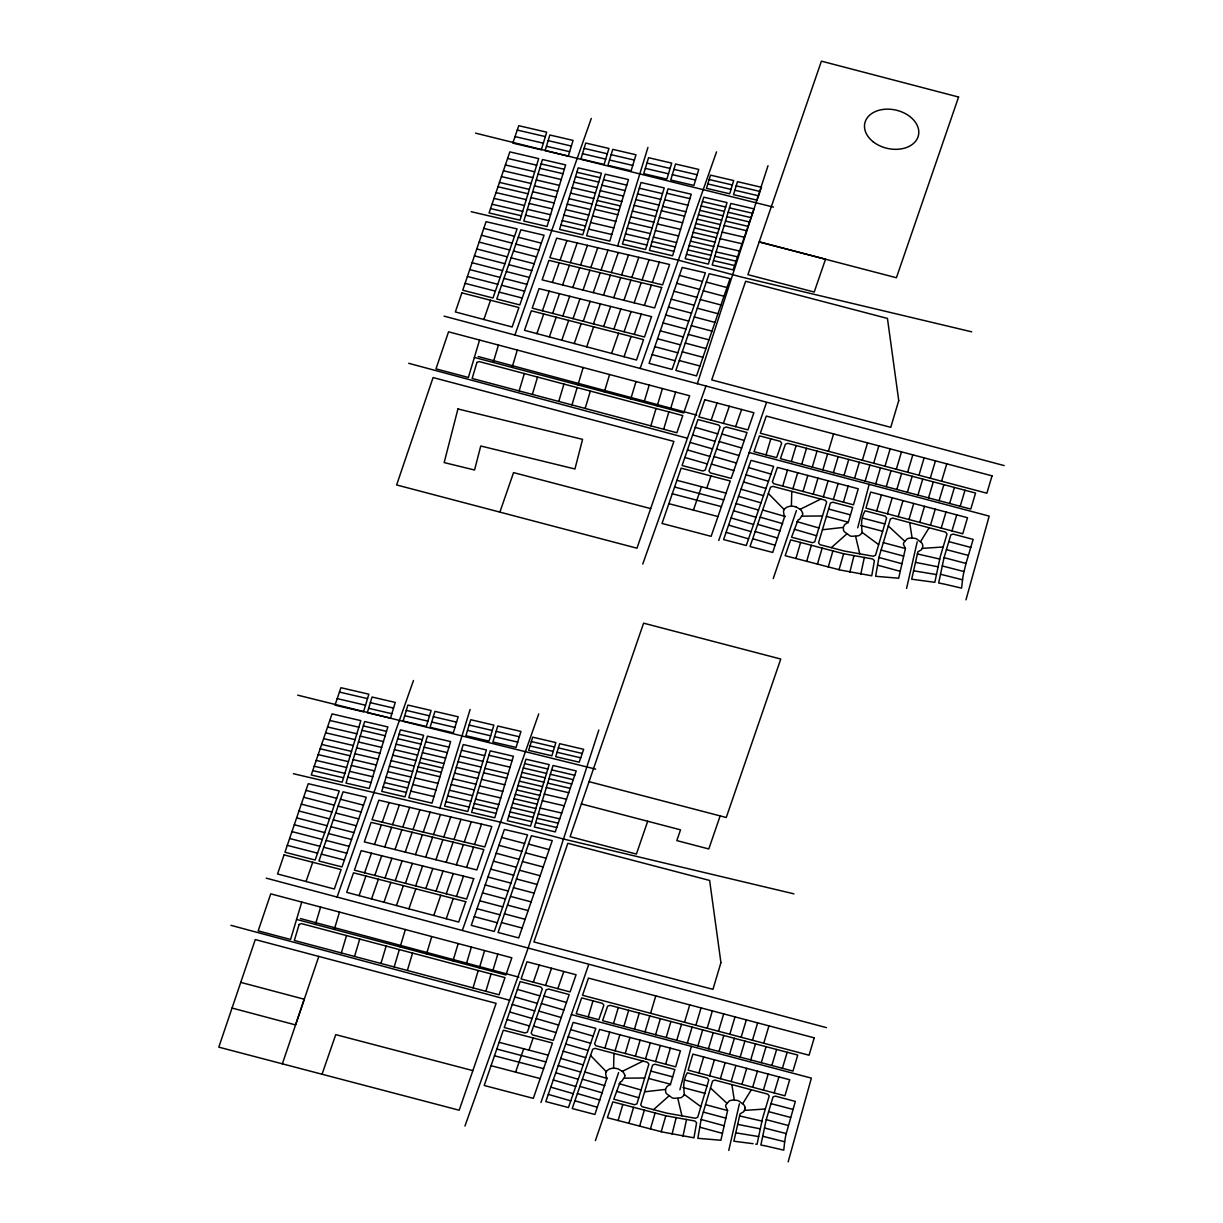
<?xml version="1.0" encoding="UTF-8"?>
<svg xmlns="http://www.w3.org/2000/svg" width="1223" height="1223" viewBox="0 0 1223 1223"><rect width="100%" height="100%" fill="white"/><g stroke="black" fill="none" stroke-linecap="round" stroke-linejoin="round"><path stroke-width="1.5" d="M624.724 1075.2A10.594 7.552 13 0 1 624.861 1076.607L621.773 1081.239A9.188 6.558 13 0 1 620.244 1081.912L613.763 1099.232L634.645 1104.736L636.923 1103.865L648.863 1064.071L647.349 1062.237L595.081 1048.386L592.727 1049.196L572.226 1108.542L594.898 1114.474L606.99 1078.075A9.111 6.497 13 0 1 606.165 1076.714L605.675 1073.442A9.295 6.635 13 0 1 606.088 1072.128L606.302 1071.715A9.799 6.986 13 0 1 607.189 1070.568L608.412 1069.621A9.264 6.604 13 0 1 609.36 1069.116A10.258 7.307 13 0 1 610.43 1068.703A9.035 6.451 13 0 1 612.173 1068.336L613.594 1068.229L613.946 1053.385M802.533 513.186A10.594 7.552 13 0 1 802.67 514.593L799.582 519.225A9.188 6.558 13 0 1 798.053 519.897L791.571 537.218L812.454 542.706L814.732 541.85L826.672 502.057L825.158 500.222L772.89 486.372L770.536 487.182L750.035 546.513L772.707 552.444L784.799 516.06A9.111 6.497 13 0 1 783.974 514.7L783.484 511.428A9.295 6.635 13 0 1 783.897 510.113L784.188 509.594A9.799 6.986 13 0 1 785.013 508.554L786.221 507.606A9.264 6.604 13 0 1 787.169 507.086A10.258 7.307 13 0 1 788.239 506.689A9.035 6.451 13 0 1 789.982 506.307L791.403 506.215L791.755 491.371M744.945 1108.634L744.241 1110.836A10.334 7.369 13 0 1 743.339 1111.967L740.083 1113.817L733.876 1141.227L753.123 1143.688M784.677 1141.808L783.76 1150.14L766.607 1146.15A62.021 44.242 13 0 0 764.696 1145.752L760.859 1145.034L766.24 1119.657L772.997 1096.955L775.29 1096.114L795.347 1101.419L785.9 1134.806A67.938 48.461 13 0 0 785.625 1136.182L785.288 1138.032A68.992 49.21 13 0 0 785.044 1139.408L784.692 1141.732L762.709 1136.274M966.017 563.436L963.709 572.777A67.938 48.461 13 0 0 963.434 574.168L963.097 576.002A68.992 49.21 13 0 0 962.868 577.394L961.568 588.125L944.431 584.12A62.021 44.242 13 0 0 942.505 583.738L938.668 583.004L944.049 557.642L950.806 534.925L953.099 534.099L973.156 539.389L966.201 562.779M665.48 1089.418L665.725 1092.261A9.356 6.681 13 0 0 666.413 1093.637L672.1 1097.826A9.341 6.665 13 0 0 673.98 1098.33L680.645 1097.795A10.243 7.307 13 0 0 682.098 1097.046L683.565 1095.686A9.142 6.512 13 0 0 684.299 1094.463C683.657 1087.064 682.755 1080.551 687.311 1072.816L707.322 1078.12L708.805 1079.94L697.706 1117.272L695.398 1118.25L666.428 1113.052L642.182 1106.708L640.699 1104.858L652.608 1065.08L654.901 1064.224L674.851 1069.514L670.326 1084.74L669.241 1085.137A9.218 6.574 13 0 0 667.834 1085.932A9.723 6.941 13 0 0 666.703 1086.941L665.48 1089.418L644.628 1091.787M843.289 527.388L843.534 530.247A9.356 6.681 13 0 0 844.222 531.623L849.909 535.812A9.341 6.665 13 0 0 851.789 536.316L858.454 535.781A10.243 7.307 13 0 0 859.907 535.017L861.389 533.656A9.142 6.512 13 0 0 862.108 532.448C861.466 525.034 860.564 518.537 865.12 510.801L885.131 516.106L886.614 517.925L875.515 555.242L873.207 556.236L844.237 551.023L819.991 544.694L818.508 542.844L830.417 503.05L832.725 502.21L852.66 507.499L848.135 522.725L847.05 523.123A9.218 6.574 13 0 0 845.643 523.918A9.723 6.941 13 0 0 844.512 524.927L843.289 527.388L822.437 529.773M962.486 579.778L940.518 574.26M755.722 1144.117L757.022 1144.331L762.449 1118.724L769.221 1095.961L767.738 1094.111L714.889 1080.108L712.581 1080.964L701.1 1119.488L697.829 1138.307L720.882 1140.249L727.593 1110.53L725.667 1106.418A9.249 6.589 13 0 1 725.774 1105.026L729.168 1101.021A9.234 6.589 13 0 1 730.758 1100.41L731.339 1100.272A10.411 7.43 13 0 1 732.531 1100.073A9.646 6.879 13 0 1 734.289 1100.012L736.965 1100.379A9.28 6.619 13 0 1 738.814 1100.945L743.92 1104.889A9.111 6.497 13 0 1 744.608 1106.28L744.883 1107.228M878.909 557.459L875.637 576.293L898.691 578.219L905.402 548.516L903.476 544.388A9.249 6.589 13 0 1 903.583 542.997L906.977 538.991A9.234 6.589 13 0 1 908.567 538.395L909.148 538.242A10.411 7.43 13 0 1 910.34 538.059A9.646 6.879 13 0 1 912.098 537.982L914.773 538.349A9.28 6.619 13 0 1 916.623 538.93L921.729 542.874A9.111 6.497 13 0 1 922.432 544.266L922.692 545.198A9.172 6.543 13 0 1 922.754 546.62L922.05 548.806A10.334 7.369 13 0 1 921.148 549.937L917.892 551.787L911.685 579.198L934.831 582.316L940.258 556.71L947.03 533.931L945.547 532.097L909.667 522.588L892.698 518.093L890.39 518.934L878.909 557.459L901.962 563.727M683 1136.167L686.516 1119.504L694.924 1121.017L696.606 1122.714L693.945 1137.818L662.407 1132.024L607.357 1117.715L612.845 1101.877L665.832 1115.773L686.516 1119.504M860.809 574.137L864.325 557.474L872.733 558.987L874.414 560.7L871.754 575.788L840.216 570.01L785.166 555.701L790.654 539.863L843.641 553.744L864.325 557.474M728.77 1150.43L739.395 1103.819M906.579 588.416L917.204 541.804M672.069 1134.134L676.166 1117.639M849.878 572.119L853.975 555.609M720.148 815.94L708.79 848.961L676.823 840.598L680.538 829.836L581.384 803.924M679.896 1089.815L691.362 1046.338M857.705 527.786L869.171 484.323M788.178 1161.85L811.369 1078.12L571.355 1014.555M965.987 599.836L989.178 516.106L749.164 452.541M661.2 1131.749L665.832 1115.773M839.009 569.719L843.641 553.744M618.119 1120.543L622.797 1104.491M628.867 1123.356L633.56 1107.304M795.928 558.514L800.606 542.477M806.691 561.342L811.369 545.29M650.422 1128.997L655.1 1112.961M828.231 566.983L832.909 550.946M639.629 1126.184L644.338 1110.148M817.438 564.155L822.146 548.133M625.243 1053.477L629.983 1037.456L680.416 1050.802L675.677 1066.853L595.998 1045.741L594.577 1043.938L599.591 1029.414L629.983 1037.456M635.394 1056.183L640.149 1040.146M803.052 491.463L807.792 475.441M813.219 494.153L817.958 478.132M666.199 1037.517L670.938 1021.495L797.748 1055.067L792.963 1071.088L602.587 1020.685L607.617 1006.162L609.971 1005.352L670.938 1021.495M665.633 1064.193L670.387 1048.142M844.008 475.502L848.747 459.466L975.557 493.052L970.787 509.074L780.412 458.656L785.426 444.148L787.78 443.338L848.747 459.466M843.442 502.164L848.196 486.127M731.155 1081.545L735.91 1065.493L789.691 1079.741L784.937 1095.793L688.136 1070.14L692.875 1054.104L735.91 1065.493M908.979 519.515L913.719 503.479L967.5 517.726L962.746 533.763L865.945 508.126L870.684 492.074L913.719 503.479M588.217 1016.879L598.811 1019.692L603.872 1005.153L602.419 1003.349L581.659 997.861L576.201 1013.699L588.217 1016.879L592.987 1000.857M766.026 454.864L776.62 457.662L781.68 443.139L780.228 441.32L759.468 435.831L754.01 451.684L766.026 454.864L770.811 438.828M604.911 1048.096L609.696 1032.09M613.533 1023.575L618.303 1007.553M782.735 486.081L853.486 504.824L858.24 488.787L777.4 467.385L772.386 481.908L773.807 483.712L782.735 486.081L787.505 470.06M615.077 1050.786L619.847 1034.78M791.342 461.56L796.112 445.539M623.913 1026.326L628.683 1010.305M792.886 488.772L797.671 472.751M801.722 464.312L806.492 448.291M634.477 1029.124L639.247 1013.103M812.286 467.094L817.056 451.073M650.59 1013.286L655.773 995.904M645.041 1031.922L649.81 1015.9M645.53 1058.858L650.3 1042.837M822.85 469.907L827.619 453.886M828.399 451.256L833.582 433.89M655.604 1034.719L660.374 1018.698M823.339 496.844L828.124 480.822M655.574 1061.518L660.344 1045.512M833.413 472.705L838.183 456.668M833.383 499.504L838.152 483.482M676.762 1040.33L681.532 1024.293M854.571 478.3L859.341 462.279M687.326 1043.127L692.096 1027.091M865.135 481.098L869.92 465.076M697.89 1045.91L702.659 1029.888M698.883 1072.999L703.653 1056.962M875.699 483.895L880.484 467.874M708.453 1048.723L713.223 1032.686M876.692 510.969L881.462 494.948M709.63 1075.843L714.4 1059.806M886.262 486.693L891.047 470.672M719.017 1051.52L723.802 1035.484M887.439 513.813L892.224 497.792M720.378 1078.686L725.163 1062.665M896.826 489.49L901.611 473.469M729.581 1054.302L734.366 1038.281M741.138 1037.257L746.32 1019.875M898.186 516.672L902.971 500.635M907.39 492.288L912.175 476.267M740.144 1057.115L744.929 1041.079M918.962 475.227L924.129 457.861M752.466 1040.238L757.633 1022.871M741.902 1084.388L746.687 1068.367M917.953 495.086L922.738 479.064M750.708 1059.913L755.493 1043.876M930.275 478.224L935.442 460.857M763.779 1043.234L768.946 1025.868M919.727 522.374L924.496 506.337M752.665 1087.232L757.434 1071.21M928.517 497.883L933.302 481.862M761.272 1062.695L766.057 1046.674M941.588 481.22L946.77 463.853M930.474 525.217L935.243 509.181M763.412 1090.09L768.182 1074.054M939.081 500.681L943.866 484.66M771.835 1065.508L776.62 1049.472M941.221 528.076L946.006 512.04M949.644 503.494L954.429 487.457M774.159 1092.934L778.944 1076.897M782.399 1068.291L787.184 1052.269M951.968 530.904L956.753 514.883M960.208 506.276L964.993 490.255M301.76 902.07L290.57 939.478L258.175 930.886L270.742 893.845L511.841 957.792L505.894 974.96L296.562 919.436M479.569 340.04L468.378 377.464L435.984 368.872L448.551 331.815L689.65 395.778L683.703 412.946L474.371 357.422M315.427 924.435L320.625 907.069M493.236 362.421L498.434 345.054M334.292 929.449L339.49 912.083M512.101 367.42L517.298 350.053M341.324 952.946L346.522 935.58M519.133 390.917L524.331 373.55M354.532 956.447L359.73 939.081M532.341 394.433L537.539 377.051M380.949 963.464L386.147 946.082M558.758 401.434L563.956 384.068M394.158 966.965L399.355 949.583M400.15 946.923L405.348 929.541M571.967 404.935L577.164 387.569M577.959 384.893L583.157 367.527M407.366 970.466L412.564 953.099M585.175 408.436L590.373 391.07M426.567 953.925L431.765 936.558M604.376 391.91L609.574 374.528M452.984 960.926L458.182 943.56M630.793 398.912L636.006 381.545M466.192 964.443L471.39 947.061M644.001 402.413L649.214 385.046M473.026 987.878L478.224 970.512M479.401 967.943L484.598 950.561M650.835 425.864L656.032 408.497M657.21 405.914L662.423 388.547M485.867 991.287L491.065 973.921M492.609 971.444L497.822 954.078M663.676 429.273L668.874 411.891M670.418 409.415L675.631 392.048M684.544 1022.275L689.741 1004.909M862.353 460.245L867.55 442.879M695.872 1025.271L701.054 1007.905M873.681 463.242L878.863 445.875M707.184 1028.268L712.367 1010.886M884.993 466.238L890.176 448.872M718.513 1031.264L723.695 1013.882M896.321 469.235L901.504 451.868M729.825 1034.261L735.008 1016.879M907.634 472.231L912.817 454.864M370.34 702.659L372.037 697.018L395.258 702.43L390.504 718.115L367.313 712.688L370.34 702.659L393.546 708.086M548.164 140.63L549.861 135.004L573.067 140.4L568.313 156.101L545.122 150.674L548.164 140.63L571.355 146.057M376.332 765.017L387.844 726.936L364.653 721.524L346.002 783.087L369.224 788.483L376.332 765.017L353.126 759.59M554.141 203.003L565.653 164.906L542.462 159.51L523.811 221.057L547.033 226.469L554.141 203.003L530.935 197.576M383.105 787L381.775 791.403L404.996 796.846L423.617 735.283L400.395 729.871L383.105 787L406.326 792.428M404.691 715.715L403.086 721.05L426.277 726.462L431.123 710.471L407.916 705.075L404.691 715.715L427.882 721.142M560.914 224.986L559.584 229.389L582.805 234.816L601.426 173.253L578.204 167.857L560.914 224.986L584.135 230.413M582.5 153.701L580.894 159.021L604.086 164.448L608.947 148.457L585.725 143.045L582.5 153.701L605.706 159.128M418.128 766.928L427.423 736.185L450.645 741.597L432.009 803.129L408.803 797.717L418.128 766.928L441.32 772.355M431.719 722.029L430.114 727.364L453.336 732.791L458.166 716.785L434.945 711.389L431.719 722.029L454.941 727.44M595.937 204.914L605.232 174.17L628.454 179.567L609.818 241.099L586.627 235.703L595.937 204.914L619.144 210.341M609.528 160.014L607.923 165.334L631.144 170.761L635.975 154.771L612.754 149.359L609.528 160.014L632.75 165.426M668.492 173.788L666.887 179.108L643.695 173.697L648.557 157.691L671.702 163.102L668.492 173.788L645.331 168.377M496.11 813.371L494.78 817.79L471.589 812.362L490.224 750.846L513.415 756.257L496.11 813.371L472.919 807.96M673.919 251.357L672.589 255.76L649.398 250.333L668.033 188.831L691.24 194.228L673.919 251.357L650.743 245.93M510.022 811.919L525.966 759.193L549.188 764.604L530.553 826.121L507.362 820.709L510.022 811.919L533.213 817.331M687.83 249.905L703.775 197.178L727.012 202.59L708.362 264.092L685.17 258.695L687.83 249.905L711.022 255.301M554.539 746.993L551.879 755.799L528.657 750.372L532.678 737.163L555.869 742.59L554.539 746.993L531.332 741.566M550.335 774.297L553.01 765.491L576.232 770.918L555.242 831.885L534.359 827.023L550.335 774.297L573.22 779.647M732.348 184.963L729.703 193.784L706.481 188.342L710.487 175.134L733.678 180.561L732.348 184.963L709.141 179.536M728.144 212.282L730.819 203.461L754.041 208.904L733.066 269.855L712.168 264.994L728.144 212.282L751.029 217.633M348.417 761.639L360.831 720.637L332.029 713.896L311.253 774.985L342.195 782.2L348.417 761.639L318.179 754.622M365.524 705.228L363.537 711.817L334.995 705.167L340.927 687.708L368.857 694.19L365.524 705.228L337.227 698.623M521.35 215.752L520.004 220.171L489.062 212.955L509.838 151.881L538.655 158.623L521.35 215.752L490.561 208.583M543.348 143.198L541.346 149.802L512.819 143.137L518.735 125.694L546.666 132.176L543.348 143.198L515.036 136.594M452.846 778.791L463.227 744.547L486.418 749.944L467.782 811.476L444.576 806.079L452.846 778.791L476.037 784.218M469.112 725.071L465.887 735.711L489.078 741.138L493.878 725.132L470.763 719.72L469.112 725.071L492.288 730.452M635.853 199.639L641.035 182.517L664.227 187.929L645.591 249.461L622.4 244.05L635.853 199.639L659.044 205.067M517.711 742.101L520.922 731.446L497.73 726.019L492.915 742.025L516.075 747.436L517.711 742.101L494.52 736.705M695.52 180.071L698.746 169.431L675.539 164.004L670.739 180.01L693.9 185.422L695.52 180.071L672.329 174.675M558.376 747.88L555.701 756.685L579.228 762.174L583.661 749.317L559.66 743.691L558.376 747.88L582.224 753.46M736.185 185.865L733.51 194.671L757.037 200.144L761.47 187.302L737.469 181.677L736.185 185.865L760.033 191.445M439.867 808.006L470.121 709.447M617.691 245.976L647.93 147.433M697.324 383.716L768.013 165.686M598.827 730.009L528.153 948.039L464.954 1126.047M467.415 276.49L486.066 221.684L517.069 228.915L492.976 297.999L462.753 290.218L467.415 276.49L497.761 284.286M287.283 845.368L308.257 783.698L339.245 790.945L315.167 860.014L284.944 852.232L287.283 845.368L317.552 853.165M282.36 1063.827L318.806 956.432L496.11 1003.349L459.175 1110.224L218.795 1047.148L255.271 939.57L318.806 956.432M773.242 578.571L796.433 510.541M595.433 1140.585L618.624 1072.556M682.296 351.811L709.172 273.723L730.055 278.615L696.544 375.904L675.876 370.431L682.296 351.811L702.935 357.299M504.472 913.841L531.363 835.752L552.246 840.629L518.72 937.919L498.067 932.461L504.472 913.841L525.126 919.314M613.747 297.724L620.688 277.636M621.59 275.007L628.53 254.919M623.975 300.277L630.93 280.113M631.848 277.468L638.803 257.319L669.623 264.504L662.591 284.898L549.846 257.701L556.648 238.149L638.803 257.319M435.938 859.754L442.879 839.666L483.88 849.557L476.817 869.95L364.316 841.883L371.119 822.36L442.879 839.666M443.781 837.036L450.721 816.949M642.09 279.945L649.077 259.719M446.166 862.307L453.121 842.143M454.039 839.498L460.995 819.334L491.814 826.519L484.782 846.928L372.037 819.716L378.84 800.178L460.995 819.334M634.294 334.399L641.311 314.097M644.399 305.368L651.4 285.066M652.348 282.421L659.35 262.104M464.281 841.974L471.268 821.749M466.59 867.382L473.591 847.096M474.539 844.451L481.541 824.134M456.485 896.413L463.502 876.111M679.453 275.389L682.189 267.455L705.365 272.836L672.1 369.422L649.077 363.338L679.453 275.389L702.384 281.489M482.489 892.866L471.268 925.352L494.291 931.437L527.556 834.866L504.38 829.469L482.489 892.866L505.466 898.966M650.667 508.6L673.888 441.427L433.08 377.555L396.634 484.95L636.984 548.21L650.667 508.6L513.553 472.613L499.855 512.223M695.245 427.362L682.067 465.52L702.843 470.962L705.167 470.121L720.148 426.842L718.696 425.038L697.951 419.52L695.245 427.362L717.718 433.859M711.159 420.131L717.075 402.994M514.837 996.913L520.127 981.549L540.887 987.053L542.339 988.872L527.358 1032.136L525.019 1032.976L504.258 1027.534L514.837 996.913L537.31 1003.395M716.602 449.04L723.94 427.836L726.263 427.026L747.008 432.529L731.171 478.376L710.41 472.934L708.958 471.115L716.602 449.04L739.059 455.522M533.35 982.161L539.267 965.008M541.392 1003.533L531.134 1033.129L532.601 1034.948L553.362 1040.391L569.199 994.559L548.454 989.04L546.115 989.866L541.392 1003.533L563.864 1010.015M717.977 516.549L711.129 536.331L662.025 523.459L681.119 468.164L730.269 480.991L717.977 516.549L668.859 503.662M726.095 532.341L723.603 539.572L746.259 545.519L773.624 466.376L750.983 460.383L726.095 532.341L748.568 538.839M540.169 1078.564L533.32 1098.361L484.216 1085.489L503.31 1030.179L552.46 1043.02L540.169 1078.564L491.05 1065.692M555.762 1072.77L573.174 1022.397L595.815 1028.39L568.45 1107.549L545.794 1101.587L555.762 1072.77L578.219 1079.267M647.701 821.26L636.403 854.067L570.101 836.685L643.604 623.164L780.763 659.044L726.263 817.499L589.043 781.665M522.221 298.045L544.067 235.229L520.876 229.802L496.767 298.993L519.821 304.924L522.221 298.045L499.152 292.114M344.397 860.059L366.258 797.243L343.067 791.816L318.943 861.007L342.012 866.939L344.397 860.059L321.343 854.128M560.088 260.163L566.922 240.549M536.912 333.619L543.715 313.99L643.558 339.658L636.51 360.036L524.499 330.332L531.302 310.795L543.715 313.99M552.643 313.409L559.477 293.719M562.595 284.974L569.429 265.284M570.346 262.639L577.18 242.949M549.356 336.921L556.19 317.2M382.279 822.192L389.097 802.563M359.103 895.633L365.906 876.004M562.84 316.023L569.704 296.272M572.823 287.512L579.687 267.761M580.589 265.101L587.453 245.349M374.819 875.423L381.668 855.733M384.786 846.989L391.62 827.314M392.537 824.669L399.371 804.979M561.8 340.223L568.68 320.411M371.547 898.936L378.381 879.215M573.052 318.653L579.947 298.809M583.05 290.065L589.929 270.237M590.847 267.577L597.726 247.734M385.031 878.053L391.895 858.286M395.014 849.542L401.878 829.775M402.78 827.13L409.644 807.363M574.26 343.525L581.154 323.606M322.031 1074.253L335.744 1034.643L472.858 1070.614M583.264 321.282L590.174 301.362M593.277 292.618L600.187 272.714M601.089 270.069L607.999 250.134M383.991 902.238L390.871 882.425M395.243 880.667L402.122 860.839M405.241 852.095L412.12 832.251M413.038 829.607L419.917 809.748M593.461 323.896L600.401 303.916M603.52 295.171L610.43 275.175M611.347 272.546L618.272 252.534M586.704 346.828L593.629 326.816M396.451 905.54L403.345 885.635M423.28 832.083L430.19 812.148M405.44 883.296L412.365 863.377M415.468 854.648L422.363 834.728M603.673 326.526L610.629 306.453M425.696 857.201L432.621 837.189M433.538 834.56L440.448 814.549M415.652 885.926L422.592 865.93M408.895 908.842L415.82 888.846M613.885 329.155L620.856 309.006M425.864 888.54L432.82 868.483M611.607 353.432L618.593 333.237M634.171 302.815L641.188 282.605M624.082 331.769L631.083 311.544M436.061 891.17L443.047 871.021M624.051 356.734L631.068 336.447M433.798 915.446L440.784 895.267M446.273 893.799L453.274 873.574M456.362 864.844L463.379 844.619M446.242 918.748L453.259 898.477M723.389 423.387L729.351 406.235M693.41 510.113L701.498 486.739M676.946 480.318L706.772 488.115L710.976 475.961M735.65 426.628L741.612 409.476M515.602 1072.128L523.689 1048.753M545.58 985.417L570.117 991.914L576.079 974.746L527.006 961.767L521.074 978.92L545.58 985.417L551.542 968.249M499.137 1042.332L528.963 1050.129L533.167 1037.991M557.841 988.658L563.803 971.505M718.757 540.505L766.469 402.627M540.948 1102.519L588.66 964.657M483.849 319.493L490.545 300.247M306.04 881.508L312.736 862.261M542.431 310.78L549.249 291.166M552.368 282.421L559.186 262.823M364.622 872.794L371.44 853.195M374.544 844.436L381.362 824.837M514.883 335.026L591.29 118.463M337.074 897.055L413.481 680.492M640.133 368.459L716.54 151.897M462.325 930.474L538.731 713.911M684.299 1094.463L700.855 1106.662M642.763 564.017L705.961 386.009M920.629 541.514L929.128 527.755M742.82 1103.528L751.319 1089.769M606.302 1071.715L590.556 1055.495M831.35 547.644L846.591 534.084M653.525 1109.658L668.782 1096.114M796.249 507.041L800.117 509.334L820.816 499.076M613.594 1068.229L614.68 1068.26A9.295 6.635 13 0 1 616.575 1068.52A9.31 6.635 13 0 1 618.441 1069.055L622.308 1071.363L643.008 1061.09M922.28 548.378L943.147 546.987M744.471 1110.392L765.338 1109.016M802.38 516.152L822.498 515.968M624.556 1078.166L644.689 1077.998M791.403 506.215L792.489 506.23A9.295 6.635 13 0 1 796.158 507.025M913.596 570.789L936.466 574.565M735.772 1132.819L758.657 1136.58M915.507 562.366L938.117 566.83M737.698 1124.396L760.309 1128.844M917.403 553.943L939.753 559.064M739.594 1115.957L761.944 1121.078M720.148 238.699L742.04 243.759M717.916 246.037L739.533 251.036M716.128 251.923L737.53 256.83M714.813 256.28L736.047 261.172M542.339 800.729L564.231 805.789M540.107 808.067L561.724 813.066M538.319 813.937L559.721 818.844M537.004 818.294L558.238 823.201M517.268 130.066L545.336 136.579M611.164 154.694L634.37 160.091M646.936 163.041L670.097 168.438M673.934 169.355L697.125 174.751M546.452 146.286L569.643 151.683M541.132 163.913L564.323 169.309M576.874 172.26L600.096 177.671M666.703 193.234L689.894 198.63M603.566 179.735L626.772 185.132M507.606 158.44L536.652 165.197M539.802 168.315L562.993 173.712M575.544 176.662L598.766 182.074M701.131 205.968L724.352 211.365M601.899 185.193L625.121 190.589M637.58 193.937L660.772 199.349M505.389 164.983L534.665 171.77M726.829 216.685L749.531 221.974M662.728 206.366L685.904 211.762M698.471 214.759L721.662 220.155M725.484 221.088L748.033 226.331M503.417 170.777L532.892 177.625M536.255 179.964L559.461 185.376M661.398 210.769L684.574 216.165M724.138 225.491L746.534 230.688M501.43 176.601L531.103 183.496M570.545 193.142L593.782 198.554M534.482 185.85L557.673 191.247M695.811 223.549L719.017 228.946M632.383 211.075L655.574 216.471M659.396 217.358L682.587 222.754M722.136 232.11L744.287 237.231M499.458 182.41L529.33 189.366M532.708 191.721L555.899 197.117M657.393 223.962L680.6 229.358M693.151 232.324L716.357 237.736M567.227 204.119L590.464 209.53M495.988 192.592L526.226 199.624M655.406 230.551L678.597 235.947M690.491 241.114L713.697 246.526M563.925 215.095L587.147 220.507M527.388 209.316L550.579 214.713M492.043 204.226L522.68 211.35M525.615 215.187L548.806 220.599M623.73 239.647L646.921 245.043M713.498 260.637L734.534 265.513M339.459 692.08L367.527 698.608M433.339 716.709L456.561 722.12M496.125 731.369L519.316 736.766M368.643 708.316L391.834 713.712M363.323 725.927L386.514 731.339M399.065 734.274L422.287 739.686M488.894 755.264L512.085 760.66M425.757 741.75L448.963 747.161M329.797 720.454L358.843 727.211M361.993 730.345L385.184 735.742M397.735 738.677L420.957 744.088M523.306 767.983L546.528 773.395M424.091 747.207L447.312 752.619M459.772 755.967L482.963 761.363M327.581 726.997L356.856 733.785M549.02 778.699L571.722 783.989M484.904 768.38L508.095 773.777M520.662 776.773L543.853 782.17M547.659 783.102L570.224 788.346M325.608 732.806L355.083 739.64M358.446 741.994L381.652 747.391M483.574 772.783L506.765 778.18M546.329 787.505L568.726 792.718M323.621 738.631L353.294 745.51M392.736 755.157L415.973 760.568M356.673 747.865L379.864 753.261M518.002 785.563L541.208 790.96M454.574 773.089L477.765 778.501M481.587 779.387L504.778 784.784M544.327 794.124L566.478 799.246M321.649 744.425L351.521 751.381M354.884 753.735L378.09 759.147M479.584 785.976L502.775 791.373M515.342 794.354L538.548 799.75M389.418 766.148L412.655 771.545M477.597 792.58L500.773 797.977M512.682 803.129L535.888 808.541M386.116 777.125L409.323 782.537M349.579 771.346L372.77 776.743M314.219 766.24L344.871 773.364M347.806 777.216L370.997 782.613M312.736 770.612L343.525 777.767M445.921 801.677L469.112 807.073M535.674 822.651L556.725 827.528M584.12 148.365L607.311 153.792M707.811 183.939L731.033 189.382M734.855 190.253L758.535 195.802M702.461 201.566L725.667 206.993M729.489 207.879L752.527 213.261M639.308 188.22L662.499 193.647M664.731 199.762L687.907 205.189M699.801 210.341L723.007 215.783M573.908 182.151L597.099 187.562M538.044 174.109L561.235 179.521M600.248 190.65L623.455 196.077M572.226 187.639L595.433 193.066M598.613 196.108L621.804 201.535M697.141 219.131L720.332 224.558M634.11 205.357L657.301 210.784M597.283 200.511L620.474 205.938M568.909 198.63L592.115 204.058M694.481 227.921L717.687 233.348M630.655 216.777L653.846 222.189M497.975 186.767L528 193.769M594.607 209.316L617.798 214.744M691.821 236.712L715.012 242.139M628.928 222.494L652.119 227.921M565.592 209.607L588.783 215.034M592.605 215.921L615.811 221.332M529.162 203.446L552.353 208.873M627.2 228.197L650.391 233.608M494.016 198.401L524.453 205.495M590.617 222.51L613.808 227.937M653.403 237.124L676.579 242.551M689.161 245.502L712.352 250.914M625.473 233.914L648.649 239.326M562.259 220.583L585.465 226.01M652.073 241.527L675.249 246.954M588.615 229.114L611.806 234.526M686.5 254.292L709.692 259.704M471.191 211.701L678.337 260.178L741.306 276.994L971.719 331.83M406.296 710.395L429.502 715.822M467.522 730.391L490.683 735.803M530.002 745.969L553.209 751.396M557.031 752.283L580.726 757.832M524.636 763.58L547.858 769.007M551.68 769.894L574.718 775.275M461.499 750.249L484.69 755.661M486.922 761.791L510.098 767.203M521.992 772.37L545.198 777.797M396.099 744.165L419.29 749.592M360.235 736.124L383.426 741.551M422.439 752.665L445.646 758.092M458.044 761.654L481.235 767.081M394.418 749.668L417.624 755.095M420.804 758.122L443.995 763.549M519.332 781.161L542.523 786.588M456.301 767.371L479.492 772.798M419.474 762.525L442.665 767.952M391.1 760.645L414.307 766.072M516.672 789.951L539.878 795.378M320.166 748.797L350.191 755.799M416.783 771.331L439.99 776.758M514.012 798.726L537.203 804.153M451.119 784.509L474.295 789.936M387.783 771.621L410.974 777.048M414.796 777.935L437.987 783.362M351.353 765.46L374.544 770.887M449.391 790.211L472.567 795.638M316.207 760.416L346.644 767.509M412.793 784.524L436 789.951M475.594 799.154L498.77 804.566M511.352 807.516L534.527 812.943M447.664 795.928L470.84 801.355M384.45 782.598L407.656 788.025M474.264 803.557L497.44 808.969M410.806 791.128L433.997 796.555M508.692 816.307L531.883 821.734M293.382 773.716L500.528 822.192L563.497 839.024L793.91 893.845M773.456 207.1L475.502 133.124M595.647 769.129L297.693 695.153M518.277 237.247L541.3 243.163M515.877 244.111L538.915 250.012M513.492 250.975L536.515 256.876M511.107 257.824L534.145 263.755M474.448 255.867L504.931 263.709M508.722 264.672L531.76 270.604M506.322 271.552L529.376 277.453M503.937 278.401L526.975 284.332M501.537 285.249L524.591 291.181M465.107 283.354L495.361 291.135M942.291 565.959L963.969 571.538M340.468 799.261L363.491 805.177M338.068 806.14L361.106 812.041M335.683 812.989L358.706 818.89M333.298 819.838L356.336 825.77M296.639 817.881L327.107 825.724M330.913 826.702L353.951 832.618M328.513 833.566L351.567 839.482M326.128 840.43L349.167 846.362M289.622 838.504L319.937 846.301M323.728 847.279L346.782 853.211M764.467 1127.988L786.16 1133.553M483.804 228.349L514.486 236.268M481.465 235.244L512.085 243.148M479.141 242.108L509.701 249.996M476.787 248.972L507.316 256.845M472.124 262.731L502.531 270.573M469.77 269.595L500.146 277.438M305.979 790.379L336.677 798.283M303.656 797.258L334.276 805.162M301.317 804.138L331.892 812.011M298.978 811.002L329.507 818.875M294.315 824.761L324.722 832.603M291.945 831.609L322.337 839.452M674.622 487.044L723.726 499.901M672.283 493.771L721.402 506.628M496.813 1049.074L545.917 1061.916M494.474 1055.785L543.593 1068.642M706.772 488.115L726.065 493.144M528.963 1050.129L548.24 1055.174M706.298 282.085L726.966 287.558M703.301 290.784L723.97 296.256M700.305 299.513L720.959 304.986M694.297 316.94L714.966 322.413M688.289 334.383L708.958 339.841M679.285 360.54L699.938 365.998M828.644 509.074L850.474 514.852M862.949 518.155L884.825 523.933M948.819 541.621L970.756 547.4M826.427 516.412L848.288 522.19M860.778 525.508L882.639 531.286M946.434 549.631L968.371 555.41M944.049 557.642L965.987 563.436M528.489 844.099L549.158 849.572M525.493 852.813L546.161 858.271M522.496 861.542L543.15 867M516.473 878.97L537.157 884.443M510.48 896.398L531.149 901.871M501.476 922.555L522.129 928.028M650.835 1071.088L672.665 1076.867M685.14 1080.169L707.016 1085.963M771.01 1103.635L792.947 1109.414M648.618 1078.441L670.479 1084.22M682.954 1087.522L704.83 1093.301M768.625 1111.646L790.562 1117.425M766.24 1119.657L788.178 1125.45M676.716 283.308L699.648 289.408M673.98 291.242L696.927 297.327M671.244 299.161L694.19 305.246M697.309 308.227L717.962 313.715M668.507 307.08L691.469 313.18M665.786 314.999L688.732 321.099M691.301 325.654L711.954 331.143M663.034 322.918L686.011 329.018M660.298 330.837L683.275 336.952M685.293 343.082L705.931 348.57M657.561 338.771L680.554 344.871M654.84 346.69L677.817 352.79M652.088 354.609L675.096 360.724M883.342 542.66L905.402 548.516M501.644 837.419L524.575 843.503M498.908 845.338L521.839 851.422M496.171 853.257L519.118 859.356M493.435 861.175L516.381 867.275M519.5 870.241L540.153 875.729M490.698 869.11L513.66 875.194M487.977 877.029L510.924 883.128M513.477 887.669L534.145 893.157M485.225 884.948L508.202 891.047M507.484 905.112L528.122 910.585M479.752 900.785L502.745 906.885M477.031 908.72L500.008 914.819M474.279 916.639L497.287 922.738M705.533 1104.675L727.593 1110.53M240.763 982.375L304.267 999.237L295.553 1024.92L232.049 1008.058M444.056 316.13L1004.205 465.596M478.254 356.55L696.713 415.147M881.141 550.075L903.675 556.113M266.247 878.16L826.396 1027.626M300.445 918.565L518.888 977.162M703.332 1112.104L725.866 1118.143M408.711 363.307L687.418 438.247M230.902 925.322L509.609 1000.261M701.1 1119.488L724.154 1125.741M877.594 565.164L900.235 571.324M699.785 1127.193L722.426 1133.354M721.799 433.982L744.272 440.463M719.2 441.518L741.673 447.985M692.646 434.899L715.134 441.365M713.987 456.576L736.46 463.043M745.999 474.784L768.487 481.266M741.031 489.185L763.504 495.651M736.063 503.57L758.52 510.037M760.186 517.176L782.644 523.643M755.202 531.562L777.66 538.028M752.726 538.762L775.183 545.244M543.99 996.011L566.463 1002.478M538.793 1011.069L561.25 1017.536M536.178 1018.591L558.651 1025.073M568.191 1036.814L590.663 1043.28M563.222 1051.199L585.679 1057.666M558.238 1065.585L580.696 1072.051M582.377 1079.19L604.835 1085.657M577.394 1093.576L599.851 1100.058M574.902 1100.792L597.374 1107.258M690.047 442.405L712.505 448.887M687.464 449.942L709.906 456.424M748.507 467.583L770.949 474.081M711.389 464.083L733.876 470.58M684.849 457.463L707.307 463.96M743.523 481.969L765.965 488.466M738.539 496.355L761.012 502.852M762.663 509.991L785.151 516.488M796.953 521.655L818.89 527.984M733.571 510.755L756.028 517.237M794.308 529.284L816.567 535.735M757.694 524.361L780.167 530.858M731.079 517.956L753.551 524.453M728.602 525.141L751.044 531.623M517.421 989.376L539.909 995.874M512.238 1004.419L534.696 1010.917M509.639 1011.956L532.097 1018.453M570.698 1029.613L593.14 1036.095M533.58 1026.097L556.052 1032.609M507.041 1019.493L529.498 1025.975M565.714 1043.999L588.156 1050.481M560.73 1058.384L583.203 1064.881M584.854 1072.005L607.342 1078.503M619.144 1083.67L641.081 1090.014M616.499 1091.313L638.758 1097.75M579.885 1086.376L602.358 1092.873M553.27 1079.97L575.743 1086.467M550.793 1087.155L573.235 1093.652M548.286 1094.371L570.759 1100.853M862.154 532.387L878.664 544.648M800.117 509.334L800.805 510.006A10.12 7.216 13 0 1 801.784 511.321L802.028 511.78A9.799 6.986 13 0 1 802.624 513.171M622.308 1071.363L622.996 1072.036A10.12 7.216 13 0 1 623.975 1073.335L624.219 1073.794A9.799 6.986 13 0 1 624.815 1075.2M888.295 525.966L904.5 541.009M710.487 1087.981L726.676 1103.024M768.365 493.481L784.172 509.594M855.641 536.484L859.769 553.82M677.832 1098.514L681.945 1115.835M909.667 522.588L912.098 537.982M731.858 1084.602L734.289 1100.012M744.838 1107.09A9.111 6.497 13 0 1 744.914 1108.481M457.937 408.956L444.163 462.584L474.57 470.014L480.746 445.998L574.948 468.99L582.561 439.363L457.937 408.956M814.243 1037.853L809.06 1055.22L582.515 995.262L588.462 978.094L814.243 1037.853M992.052 475.839L986.869 493.205L760.324 433.232L766.271 416.065L992.052 475.839M299.131 924.45L294.346 940.487L499.045 994.788L504.977 977.605L301.424 923.61L299.131 924.45M476.939 362.421L472.154 378.457L676.854 432.759L682.786 415.591L479.233 361.595L476.939 362.421M720.928 962.623L712.948 989.346L533.916 941.939L567.839 843.289L709.63 880.453L720.928 962.623M898.737 400.609L890.757 427.331L711.725 379.91L745.648 281.259L887.439 318.423L898.737 400.609M461.866 292.878L455.353 311.941L512.131 327L518.919 307.539L461.866 292.878M284.057 854.892L277.545 873.971L334.322 889.014L341.11 869.568L284.057 854.892M958.587 97.03L896.413 277.743L759.193 241.909L825.525 259.23L814.212 292.037L747.91 274.655L821.413 61.15L958.587 97.03M661.689 287.527L654.626 307.936L542.125 279.868L548.928 260.346L661.689 287.527M704.815 399.738L698.883 416.905L747.926 429.885L753.888 412.732L704.815 399.738M651.523 316.635L644.475 337.013L532.219 308.15L539.022 288.628L651.523 316.635M465.749 901.687L458.686 922.05L346.69 892.347L353.493 872.809L465.749 901.687M473.714 878.664L466.666 899.043L354.41 870.18L361.213 850.642L473.714 878.664M873.222 141.822A27.518 19.629 13 0 0 918.137 136.533A27.518 19.629 13 0 0 883.526 109.382A27.518 19.629 13 0 0 873.222 141.822"/></g></svg>
